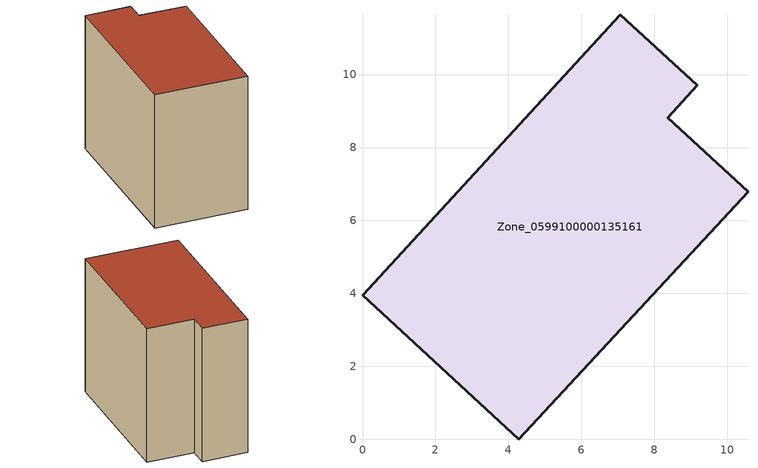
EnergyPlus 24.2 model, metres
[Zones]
Zone_0599100000135161
 floor ground (C_G): 8.37,8.82 10.57,6.79 4.29,0 0,3.95 7.07,11.64 9.18,9.7 z0
 wall outside (C_F): 0,3.95 4.29,0 10.57,6.79 8.37,8.82 9.18,9.7 7.07,11.64 0,3.95 z0:8.82
 roof outside (C_R): 9.18,9.7 7.07,11.64 0,3.95 4.29,0 10.57,6.79 8.37,8.82 z8.82
[BUILDING]
Pand.0599100000135161: North Axis=0; Terrain=City; Loads Convergence Tolerance Value=0.04; Temperature Convergence Tolerance Value=0.4; Solar Distribution=FullExterior; Maximum Number of Warmup Days=25; Minimum Number of Warmup Days=1
[Site:Location]
Rotterdam.The.Hague.AP_ZH_NLD Design_Conditions: Latitude=51.96; Longitude=4.45; Time Zone=1; Elevation=-4.5
[SITE:GROUNDTEMPERATURE:BUILDINGSURFACE]
18, 18, 18, 18, 18, 18, 18, 18, 18, 18, 18, 18
[MATERIAL] Thermal Absorptance=0.9; Solar Absorptance=0.7; Visible Absorptance=0.7
Name | Roughness | Thickness | Conductivity | Density | Specific Heat
G.TC.1975-1991 | MediumSmooth | 0.15 | 0.288461 | 540 | 1210
F.TC.1975-1991 | Rough | 0.3 | 0.230769 | 1920 | 840
R.TC.1975-1991 | MediumRough | 0.2 | 0.153846 | 1500 | 1000
[CONSTRUCTION]
C_G: G.TC.1975-1991
C_F: F.TC.1975-1991
C_R: R.TC.1975-1991
[ZONE]
Zone_0599100000135161: Type=1; Multiplier=1; Ceiling Height=Autocalculate; Volume=Autocalculate; Floor Area=autocalculate; Part of Total Floor Area=Yes
[ZONEINFILTRATION:DESIGNFLOWRATE]
Infil_Zone_0599100000135161: Zone or ZoneList or Space or SpaceList=Zone_0599100000135161; Schedule=AlwaysOn; Design Flow Rate Calculation Method=Flow/Area; Flow Rate per Floor Area=0.003; Constant Term Coefficient=1; Temperature Term Coefficient=0; Velocity Term Coefficient=0; Velocity Squared Term Coefficient=0
[HVACTEMPLATE:ZONE:IDEALLOADSAIRSYSTEM]
Zone_0599100000135161: Maximum Heating Supply Air Temperature=50; Minimum Cooling Supply Air Temperature=13; Maximum Heating Supply Air Humidity Ratio=0.0156; Minimum Cooling Supply Air Humidity Ratio=0.0077; Heating Limit=NoLimit; Cooling Limit=NoLimit; Dehumidification Control Type=ConstantSensibleHeatRatio; Cooling Sensible Heat Ratio=0.7; Dehumidification Setpoint=60; Humidification Control Type=None; Humidification Setpoint=30; Outdoor Air Method=None; Outdoor Air Flow Rate per Person=0.00944; Outdoor Air Flow Rate per Zone Floor Area=0; Outdoor Air Flow Rate per Zone=0; Demand Controlled Ventilation Type=None; Outdoor Air Economizer Type=NoEconomizer; Heat Recovery Type=None; Sensible Heat Recovery Effectiveness=0.7; Latent Heat Recovery Effectiveness=0.65
[ZONECONTROL:THERMOSTAT]
ThermostatControl_Zone_0599100000135161: Zone or ZoneList=Zone_0599100000135161; Control Type Schedule=DualSetpointControlType; Control 1=Thermostat_Zone_0599100000135161; Temperature Difference Between Cutout And Setpoint=0
[THERMOSTATSETPOINT:DUALSETPOINT]
Thermostat_Zone_0599100000135161: Heating Setpoint Temperature Schedule=HeatingSetpoint_Zone_0599100000135161; Cooling Setpoint Temperature Schedule=CoolingSetpoint_Zone_0599100000135161
[SCHEDULE:COMPACT]
HeatingSetpoint_Zone_0599100000135161: Through: 12/31, For: AllDays, Until: 24:00, 21
CoolingSetpoint_Zone_0599100000135161: Through: 12/31, For: AllDays, Until: 24:00, 24
DualSetpointControlType: Through: 12/31, For: AllDays, Until: 24:00, 4
AlwaysOn: Through: 12/31, For: AllDays, Until: 24:00, 1
